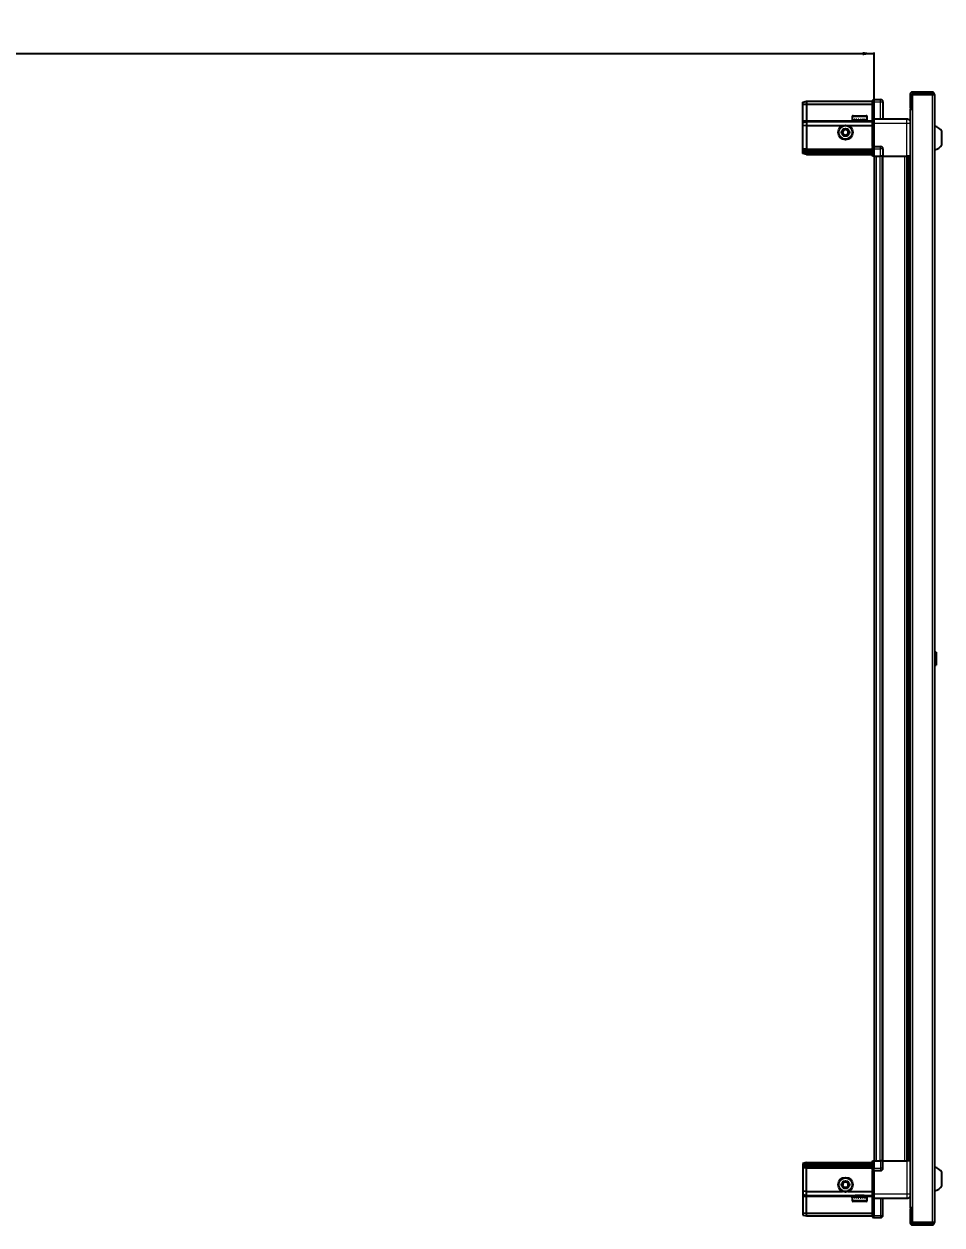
# Model space of a CAD drawing. Header units: millimetres. Extents: x 877 to 4274, y -1334 to 1780.
# Drawn here: x 2713 to 3522, y 649 to 1708 of the extents above; entities that cross this region are included whole.
import ezdxf

# ---------------------------------------------------------------- set-up
doc = ezdxf.new("R2010")
doc.units = ezdxf.units.MM
doc.layers.add('FORMAT', color=7, linetype='Continuous')
doc.styles.add('SLDTEXTSTYLE0', font='TXT', dxfattribs={"width": 0.75})
doc.dimstyles.new('SLDDIMSTYLE0', dxfattribs={"dimtxt": 20, "dimasz": 10, "dimexe": 0, "dimexo": 0.0625, "dimgap": 5, "dimtad": 2, "dimdec": 1, "dimrnd": 1e-09, "dimzin": 12, "dimdsep": 46, "dimtxsty": 'SLDTEXTSTYLE0', "dimsah": 1, "dimcen": 0.09, "dimadec": 0, "dimazin": 3, "dimtfac": 1, "dimtofl": 0, "dimtmove": 0, "dimatfit": 3, "dimfxl": 0, "dimfrac": 2, "dimtolj": 1, "dimtzin": 12, "dimarcsym": 0})

# ---------------------------------------------------------------- blocks, each defined once
blk = doc.blocks.new('_D_5')
at = {"layer": 'FORMAT'}
for p, q in [((1762.2, 1591.2), (1762.2, 1682.7)), ((1762.2, 1681.7), (3462.2, 1681.7)), ((3462.2, 1591.2), (3462.2, 1682.7))]:
    blk.add_line(p, q, dxfattribs=at)
for points in [[(1762.2, 1681.7), (1772.2, 1680.1), (1772.2, 1683.2)], [(3462.2, 1681.7), (3452.2, 1683.2), (3452.2, 1680.1)]]:
    blk.add_solid(points, dxfattribs=at)
at = {"layer": 'FORMAT', "insert": (2582.6, 1707.4), "char_height": 20, "attachment_point": 1, "style": 'SLDTEXTSTYLE0'}
blk.add_mtext('1700', dxfattribs=at)

msp = doc.modelspace()

# ---------------------------------------------------------------- linework, layer by layer
at = {"color": 7, "linetype": 'Continuous', "lineweight": 25}
for p, q in [((3494.05, 1645.56), (3494.05, 1633.16)), ((3495.55, 1645.56), (3495.55, 1633.16)), ((3496.05, 1632.66), (3496.05, 1645.56)), ((3496.05, 1645.56), (3513.45, 1645.56)), ((3513.45, 1647.66), (3496.15, 1647.66)), ((3513.45, 1646.16), (3496.15, 1646.16)), ((3513.45, 1646.16), (3513.45, 1647.66)), ((3513.45, 1645.56), (3515.55, 1645.56)), ((3515.55, 1645.56), (3515.55, 650.76)), ((3399.55, 1638.85), (3402.55, 1639.66)), ((3399.55, 1637), (3399.55, 1638.85)), ((3399.55, 1637), (3402.55, 1637.16)), ((3399.55, 1622.66), (3399.55, 1637)), ((3402.55, 1639.66), (3402.55, 1637.16)), ((3402.55, 1639.66), (3460.85, 1639.66)), ((3402.55, 1637.16), (3402.55, 1622.66)), ((3402.55, 1637.16), (3460.85, 1637.16)), ((3461.71, 1641.16), (3460.85, 1640.66)), ((3461.71, 1641.16), (3460.85, 1640.66)), ((3460.85, 1640.66), (3460.85, 1639.16)), ((3460.85, 1624.36), (3460.85, 1639.16)), ((3462.05, 1641.16), (3461.71, 1641.16)), ((3462.05, 1641.16), (3461.71, 1641.16)), ((3462.05, 1641.16), (3462.05, 1641.16)), ((3462.05, 1639.16), (3462.05, 1641.16)), ((3462.05, 1641.16), (3468.05, 1641.16)), ((3462.05, 1639.16), (3462.05, 1624.36)), ((3470.05, 1639.16), (3470.05, 1624.16)), ((3493.95, 1632.66), (3493.95, 663.66)), ((3493.95, 1632.66), (3496.05, 1632.66)), ((3494.05, 1633.16), (3495.55, 1633.16)), ((3399.55, 1620.85), (3399.55, 1622.66)), ((3399.55, 1620.85), (3402.55, 1621.66)), ((3399.55, 1617.83), (3399.55, 1620.85)), ((3402.55, 1622.66), (3402.55, 1621.66)), ((3402.55, 1621.66), (3402.55, 1618.16)), ((3402.55, 1621.66), (3460.85, 1621.66)), ((3443.05, 1626.06), (3443.05, 1623.16)), ((3443.05, 1623.16), (3443.09, 1623.16)), ((3443.21, 1623.66), (3443.09, 1623.66)), ((3443.09, 1623.66), (3443.09, 1623.16)), ((3443.09, 1623.16), (3443.21, 1623.16)), ((3443.21, 1623.66), (3443.21, 1623.16)), ((3443.21, 1623.16), (3443.62, 1623.16)), ((3443.96, 1623.66), (3443.62, 1623.66)), ((3443.62, 1623.66), (3443.62, 1623.16)), ((3443.62, 1623.16), (3443.96, 1623.16)), ((3443.85, 1626.86), (3455.25, 1626.86)), ((3443.96, 1623.66), (3443.96, 1623.16)), ((3443.96, 1623.16), (3444.73, 1623.16)), ((3445.25, 1623.66), (3444.73, 1623.66)), ((3444.73, 1623.66), (3444.73, 1623.16)), ((3444.73, 1623.16), (3445.25, 1623.16)), ((3445.15, 1623.16), (3445.15, 1623.06)), ((3445.15, 1623.06), (3453.95, 1623.06)), ((3445.25, 1623.66), (3445.25, 1623.16)), ((3445.25, 1623.16), (3446.31, 1623.16)), ((3445.55, 1622.66), (3446.24, 1622.18)), ((3445.55, 1622.66), (3453.55, 1622.66)), ((3446.24, 1622.18), (3445.55, 1621.69)), ((3445.55, 1621.69), (3445.55, 1621.66)), ((3445.55, 1621.69), (3453.55, 1621.69)), ((3446.24, 1622.18), (3452.86, 1622.18)), ((3446.97, 1623.66), (3446.31, 1623.66)), ((3446.31, 1623.66), (3446.31, 1623.16)), ((3446.31, 1623.16), (3446.97, 1623.16)), ((3446.97, 1623.66), (3446.97, 1623.16)), ((3446.97, 1623.16), (3448.21, 1623.16)), ((3448.94, 1623.66), (3448.21, 1623.66)), ((3448.21, 1623.66), (3448.21, 1623.16)), ((3448.21, 1623.16), (3448.64, 1623.16)), ((3448.64, 1623.66), (3448.64, 1623.16)), ((3448.94, 1623.66), (3448.94, 1623.16)), ((3448.94, 1623.16), (3450.24, 1623.16)), ((3450.97, 1623.66), (3450.24, 1623.66)), ((3450.24, 1623.66), (3450.24, 1623.16)), ((3450.51, 1623.66), (3450.51, 1623.16)), ((3450.51, 1623.16), (3450.97, 1623.16)), ((3450.97, 1623.66), (3450.97, 1623.16)), ((3450.97, 1623.16), (3452.2, 1623.16)), ((3452.86, 1623.66), (3452.2, 1623.66)), ((3452.2, 1623.66), (3452.2, 1623.16)), ((3452.2, 1623.16), (3452.86, 1623.16)), ((3452.86, 1623.66), (3452.86, 1623.16)), ((3452.86, 1623.16), (3453.91, 1623.16)), ((3452.86, 1622.18), (3453.55, 1622.66)), ((3453.55, 1621.69), (3452.86, 1622.18)), ((3453.55, 1621.66), (3453.55, 1621.69)), ((3454.43, 1623.66), (3453.91, 1623.66)), ((3453.91, 1623.66), (3453.91, 1623.16)), ((3453.91, 1623.16), (3454.43, 1623.16)), ((3453.95, 1623.06), (3453.95, 1623.16)), ((3454.43, 1623.66), (3454.43, 1623.16)), ((3454.43, 1623.16), (3455.18, 1623.16)), ((3455.52, 1623.66), (3455.18, 1623.66)), ((3455.18, 1623.66), (3455.18, 1623.16)), ((3455.18, 1623.16), (3455.52, 1623.16)), ((3455.52, 1623.66), (3455.52, 1623.16)), ((3455.52, 1623.16), (3455.91, 1623.16)), ((3456.02, 1623.66), (3455.91, 1623.66)), ((3455.91, 1623.66), (3455.91, 1623.16)), ((3455.91, 1623.16), (3456.02, 1623.16)), ((3456.02, 1623.66), (3456.02, 1623.16)), ((3456.02, 1623.16), (3456.05, 1623.16)), ((3456.05, 1623.16), (3456.05, 1626.06)), ((3460.85, 1624.16), (3460.85, 1624.36)), ((3462.05, 1624.16), (3460.85, 1624.16)), ((3460.85, 1620.16), (3460.85, 1624.16)), ((3462.05, 1624.36), (3462.05, 1624.16)), ((3462.05, 1624.16), (3462.05, 1620.16)), ((3462.05, 1624.16), (3491.05, 1624.16)), ((3402.55, 1618.16), (3399.55, 1617.83)), ((3399.55, 1597.66), (3399.55, 1617.83)), ((3402.55, 1618.16), (3402.55, 1597.66)), ((3402.55, 1618.16), (3434.55, 1618.16)), ((3439.55, 1618.16), (3460.85, 1618.16)), ((3460.85, 1599.86), (3460.85, 1620.16)), ((3462.05, 1620.16), (3462.05, 1599.86)), ((3522.15, 1601.16), (3522.15, 1613.16)), ((3460.85, 1599.66), (3460.85, 1599.86)), ((3462.05, 1599.66), (3460.85, 1599.66)), ((3460.85, 1599.66), (3460.85, 1598.98)), ((3462.05, 1599.86), (3462.05, 1599.66)), ((3462.05, 1597.66), (3462.05, 1599.66)), ((3462.05, 1599.66), (3468.05, 1599.66)), ((3462.05, 1597.66), (3462.05, 1599.66)), ((3399.55, 1595.85), (3399.55, 1597.66)), ((3402.55, 1596.66), (3399.55, 1595.85)), ((3399.55, 1595.11), (3399.55, 1595.85)), ((3402.55, 1595.66), (3399.55, 1595.11)), ((3399.55, 1594.61), (3399.55, 1595.11)), ((3399.55, 1593.46), (3399.55, 1594.61)), ((3402.55, 1594.16), (3399.55, 1594.61)), ((3402.55, 1592.66), (3399.55, 1593.46)), ((3402.55, 1597.66), (3402.55, 1596.66)), ((3402.55, 1596.66), (3402.55, 1595.66)), ((3402.55, 1596.66), (3460.85, 1596.66)), ((3402.55, 1595.66), (3402.55, 1594.16)), ((3402.55, 1595.66), (3460.85, 1595.66)), ((3402.55, 1594.16), (3460.85, 1594.16)), ((3402.55, 1594.16), (3402.55, 1592.66)), ((3402.55, 1592.66), (3460.85, 1592.66)), ((3460.85, 1591.16), (3460.85, 1598.98)), ((3461.71, 1591.16), (3460.85, 1591.16)), ((3461.71, 1597.66), (3461.71, 1591.16)), ((3462.05, 1591.16), (3461.71, 1591.16)), ((3462.05, 1597.66), (3462.05, 1591.16)), ((3462.05, 1591.16), (3468.05, 1591.16)), ((3462.2, 1591.16), (3462.2, 705.16)), ((3470.05, 1591.16), (3468.05, 1591.16)), ((3469.4, 1591.16), (3469.4, 705.16)), ((3470.05, 1597.66), (3470.05, 1591.16)), ((3470.05, 1591.16), (3491.05, 1591.16)), ((3492.07, 705.16), (3492.07, 1591.16)), ((3492.11, 705.16), (3492.11, 1591.16)), ((3493.9, 1591.16), (3493.9, 705.16)), ((3516.53, 1153.94), (3515.55, 1152.96)), ((3517.05, 1153.94), (3516.53, 1153.94)), ((3516.53, 1153.94), (3516.53, 1142.37)), ((3517.05, 1153.94), (3517.05, 1142.37)), ((3515.55, 1143.36), (3516.53, 1142.37)), ((3516.53, 1142.37), (3517.05, 1142.37)), ((3402.55, 703.66), (3399.55, 702.85)), ((3399.55, 702.85), (3399.55, 701.7)), ((3402.55, 702.16), (3399.55, 701.7)), ((3399.55, 701.7), (3399.55, 701.2)), ((3402.55, 700.66), (3399.55, 701.2)), ((3399.55, 701.2), (3399.55, 700.46)), ((3402.55, 699.66), (3399.55, 700.46)), ((3399.55, 700.46), (3399.55, 698.66)), ((3402.55, 702.16), (3402.55, 703.66)), ((3402.55, 703.66), (3460.85, 703.66)), ((3402.55, 700.66), (3402.55, 702.16)), ((3402.55, 702.16), (3460.85, 702.16)), ((3402.55, 700.66), (3460.85, 700.66)), ((3402.55, 699.66), (3402.55, 700.66)), ((3402.55, 699.66), (3460.85, 699.66)), ((3402.55, 698.66), (3402.55, 699.66)), ((3460.85, 697.34), (3460.85, 705.16)), ((3460.85, 705.16), (3461.71, 705.16)), ((3461.71, 705.16), (3461.71, 705.16)), ((3461.71, 705.16), (3461.71, 698.66)), ((3462.05, 705.16), (3461.71, 705.16)), ((3462.05, 705.16), (3462.05, 698.66)), ((3462.05, 705.16), (3462.05, 705.16)), ((3462.05, 705.16), (3468.05, 705.16)), ((3462.05, 705.16), (3462.05, 698.66)), ((3470.05, 705.16), (3468.05, 705.16)), ((3470.05, 698.66), (3470.05, 705.16)), ((3470.05, 705.16), (3491.05, 705.16)), ((3399.55, 698.66), (3399.55, 678.49)), ((3402.55, 678.16), (3402.55, 698.66)), ((3460.85, 697.34), (3460.85, 696.66)), ((3462.05, 696.66), (3460.85, 696.66)), ((3460.85, 696.46), (3460.85, 696.66)), ((3460.85, 676.16), (3460.85, 696.46)), ((3462.05, 696.66), (3462.05, 698.66)), ((3462.05, 696.66), (3462.05, 696.46)), ((3462.05, 696.66), (3468.05, 696.66)), ((3462.05, 696.46), (3462.05, 676.16)), ((3522.15, 683.16), (3522.15, 695.16)), ((3402.55, 678.16), (3399.55, 678.49)), ((3399.55, 678.49), (3399.55, 675.46)), ((3402.55, 678.16), (3434.55, 678.16)), ((3402.55, 674.66), (3402.55, 678.16)), ((3439.55, 678.16), (3460.85, 678.16)), ((3399.55, 675.46), (3402.55, 674.66)), ((3399.55, 675.46), (3399.55, 673.66)), ((3399.55, 673.66), (3399.55, 659.31)), ((3402.55, 674.66), (3460.85, 674.66)), ((3402.55, 673.66), (3402.55, 674.66)), ((3402.55, 659.16), (3402.55, 673.66)), ((3443.05, 673.16), (3443.05, 670.26)), ((3443.07, 673.16), (3443.05, 673.16)), ((3443.07, 672.66), (3443.07, 673.16)), ((3443.16, 673.16), (3443.07, 673.16)), ((3443.07, 672.66), (3443.16, 672.66)), ((3443.16, 672.66), (3443.16, 673.16)), ((3443.54, 673.16), (3443.16, 673.16)), ((3443.54, 672.66), (3443.54, 673.16)), ((3443.86, 673.16), (3443.54, 673.16)), ((3443.54, 672.66), (3443.86, 672.66)), ((3455.25, 669.46), (3443.85, 669.46)), ((3443.86, 672.66), (3443.86, 673.16)), ((3444.59, 673.16), (3443.86, 673.16)), ((3444.59, 672.66), (3444.59, 673.16)), ((3445.1, 673.16), (3444.59, 673.16)), ((3444.59, 672.66), (3445.1, 672.66)), ((3445.1, 672.66), (3445.1, 673.16)), ((3446.14, 673.16), (3445.1, 673.16)), ((3445.15, 673.26), (3445.15, 673.16)), ((3453.95, 673.26), (3445.15, 673.26)), ((3445.55, 674.66), (3445.55, 674.63)), ((3445.55, 674.63), (3446.24, 674.14)), ((3453.55, 674.63), (3445.55, 674.63)), ((3446.24, 674.14), (3445.55, 673.66)), ((3453.55, 673.66), (3445.55, 673.66)), ((3446.14, 672.66), (3446.14, 673.16)), ((3446.79, 673.16), (3446.14, 673.16)), ((3446.14, 672.66), (3446.79, 672.66)), ((3452.86, 674.14), (3446.24, 674.14)), ((3446.79, 672.66), (3446.79, 673.16)), ((3448.01, 673.16), (3446.79, 673.16)), ((3448.01, 672.66), (3448.01, 673.16)), ((3448.51, 673.16), (3448.01, 673.16)), ((3448.01, 672.66), (3448.74, 672.66)), ((3448.51, 672.66), (3448.51, 673.16)), ((3448.74, 672.66), (3448.74, 673.16)), ((3450.04, 673.16), (3448.74, 673.16)), ((3450.04, 672.66), (3450.04, 673.16)), ((3450.04, 672.66), (3450.77, 672.66)), ((3450.38, 672.66), (3450.38, 673.16)), ((3450.77, 673.16), (3450.38, 673.16)), ((3450.77, 672.66), (3450.77, 673.16)), ((3452.02, 673.16), (3450.77, 673.16)), ((3452.02, 672.66), (3452.02, 673.16)), ((3452.69, 673.16), (3452.02, 673.16)), ((3452.02, 672.66), (3452.69, 672.66)), ((3452.69, 672.66), (3452.69, 673.16)), ((3453.76, 673.16), (3452.69, 673.16)), ((3452.86, 674.14), (3453.55, 674.63)), ((3453.55, 673.66), (3452.86, 674.14)), ((3453.55, 674.63), (3453.55, 674.66)), ((3453.76, 672.66), (3453.76, 673.16)), ((3454.29, 673.16), (3453.76, 673.16)), ((3453.76, 672.66), (3454.29, 672.66)), ((3453.95, 673.16), (3453.95, 673.26)), ((3454.29, 672.66), (3454.29, 673.16)), ((3455.08, 673.16), (3454.29, 673.16)), ((3455.08, 672.66), (3455.08, 673.16)), ((3455.43, 673.16), (3455.08, 673.16)), ((3455.08, 672.66), (3455.43, 672.66)), ((3455.43, 672.66), (3455.43, 673.16)), ((3455.86, 673.16), (3455.43, 673.16)), ((3455.86, 672.66), (3455.86, 673.16)), ((3456, 673.16), (3455.86, 673.16)), ((3455.86, 672.66), (3456, 672.66)), ((3456, 672.66), (3456, 673.16)), ((3456.05, 673.16), (3456, 673.16)), ((3456.05, 670.26), (3456.05, 673.16)), ((3460.85, 672.16), (3460.85, 676.16)), ((3462.05, 672.16), (3460.85, 672.16)), ((3460.85, 671.96), (3460.85, 672.16)), ((3460.85, 657.16), (3460.85, 671.96)), ((3462.05, 676.16), (3462.05, 672.16)), ((3462.05, 672.16), (3462.05, 671.96)), ((3462.05, 672.16), (3491.05, 672.16)), ((3462.05, 671.96), (3462.05, 657.16)), ((3462.05, 671.96), (3462.05, 657.16)), ((3470.05, 657.16), (3470.05, 672.16)), ((3399.55, 659.31), (3402.55, 659.16)), ((3399.55, 659.31), (3399.55, 657.46)), ((3399.55, 657.46), (3402.55, 656.66)), ((3402.55, 659.16), (3460.85, 659.16)), ((3402.55, 656.66), (3402.55, 659.16)), ((3402.55, 656.66), (3460.85, 656.66)), ((3460.85, 657.16), (3460.85, 655.66)), ((3462.05, 655.16), (3462.05, 657.16)), ((3496.05, 663.66), (3493.95, 663.66)), ((3494.05, 663.16), (3495.55, 663.16)), ((3494.05, 663.16), (3494.05, 650.76)), ((3495.55, 663.16), (3495.55, 650.76)), ((3496.05, 650.76), (3496.05, 663.66)), ((3460.85, 655.66), (3461.71, 655.16)), ((3462.05, 655.16), (3461.71, 655.16)), ((3462.05, 655.16), (3468.05, 655.16)), ((3513.45, 650.76), (3496.05, 650.76)), ((3496.15, 650.16), (3513.45, 650.16)), ((3496.15, 648.66), (3513.45, 648.66)), ((3515.55, 650.76), (3513.45, 650.76)), ((3513.45, 650.16), (3513.45, 648.66))]:
    msp.add_line(p, q, dxfattribs=at)
at = {"color": 8, "linetype": 'Continuous', "lineweight": 18}
for p, q in [((3495.55, 1645.56), (3494.05, 1645.56)), ((3496.15, 1646.16), (3496.15, 1647.66)), ((3513.45, 1645.56), (3513.45, 650.76)), ((3462.05, 1639.16), (3460.85, 1639.16)), ((3462.05, 1639.16), (3468.05, 1639.16)), ((3468.05, 1639.16), (3468.05, 1641.16)), ((3468.05, 1624.16), (3468.05, 1639.16)), ((3468.05, 1639.16), (3470.05, 1639.16)), ((3496.05, 1632.66), (3496.05, 663.66)), ((3399.55, 1622.66), (3402.55, 1622.66)), ((3402.55, 1622.66), (3445.55, 1622.66)), ((3443.05, 1626.06), (3456.05, 1626.06)), ((3453.55, 1622.66), (3460.85, 1622.66)), ((3460.85, 1624.36), (3462.05, 1624.36)), ((3462.05, 1620.16), (3460.85, 1620.16)), ((3462.05, 1620.16), (3491.05, 1620.16)), ((3491.05, 1591.16), (3491.05, 1620.16)), ((3460.85, 1599.86), (3462.05, 1599.86)), ((3468.05, 1597.66), (3468.05, 1599.66)), ((3402.55, 1597.66), (3399.55, 1597.66)), ((3402.55, 1597.66), (3460.85, 1597.66)), ((3462.05, 1597.66), (3461.71, 1597.66)), ((3462.05, 1597.66), (3468.05, 1597.66)), ((3464.2, 1591.16), (3464.2, 705.16)), ((3467.4, 1591.16), (3467.4, 705.16)), ((3468.05, 1591.16), (3468.05, 1597.66)), ((3470.05, 1597.66), (3468.05, 1597.66)), ((3470.05, 1591.16), (3470.05, 705.16)), ((3489.45, 705.16), (3489.45, 1591.16)), ((3490.86, 1591.16), (3490.86, 705.16)), ((3493.31, 705.16), (3493.31, 1591.16)), ((3462.05, 705.16), (3461.71, 705.16)), ((3468.05, 705.16), (3468.05, 698.66)), ((3491.05, 705.16), (3491.05, 676.16)), ((3402.55, 698.66), (3399.55, 698.66)), ((3402.55, 698.66), (3460.85, 698.66)), ((3462.05, 696.46), (3460.85, 696.46)), ((3462.05, 698.66), (3461.71, 698.66)), ((3462.05, 698.66), (3468.05, 698.66)), ((3470.05, 698.66), (3468.05, 698.66)), ((3468.05, 698.66), (3468.05, 696.66)), ((3399.55, 673.66), (3402.55, 673.66)), ((3402.55, 673.66), (3445.55, 673.66)), ((3456.05, 670.26), (3443.05, 670.26)), ((3453.55, 673.66), (3460.85, 673.66)), ((3462.05, 676.16), (3460.85, 676.16)), ((3462.05, 671.96), (3460.85, 671.96)), ((3462.05, 676.16), (3491.05, 676.16)), ((3468.05, 672.16), (3468.05, 657.16)), ((3462.05, 657.16), (3460.85, 657.16)), ((3462.05, 657.16), (3468.05, 657.16)), ((3468.05, 657.16), (3470.05, 657.16)), ((3468.05, 657.16), (3468.05, 655.16)), ((3495.55, 650.76), (3494.05, 650.76)), ((3496.15, 650.16), (3496.15, 648.66))]:
    msp.add_line(p, q, dxfattribs=at)
at = {"color": 7, "linetype": 'Continuous', "lineweight": 25}
for centre, radius in [((3437.05, 1612.16), 6.5), ((3437.05, 1612.16), 3.46), ((3437.05, 684.16), 6.5), ((3437.05, 684.16), 3.46)]:
    msp.add_circle(centre, radius, dxfattribs=at)
at = {"color": 8, "linetype": 'Continuous', "lineweight": 18}
for centre in [(3437.05, 1612.16), (3437.05, 684.16)]:
    msp.add_circle(centre, 5.7, dxfattribs=at)
at = {"color": 7, "linetype": 'Continuous', "lineweight": 25}
for centre, radius, start, end in [((3496.15, 1645.56), 2.1, 90, 180), ((3496.15, 1645.56), 0.6, 90, 180), ((3513.45, 1645.56), 2.1, 0, 90), ((3513.45, 1645.56), 0.6, 0, 90), ((3468.05, 1639.16), 2, 360, 90), ((3443.85, 1626.06), 0.8, 90, 180), ((3445.15, 1622.66), 0.4, 0, 90), ((3453.95, 1622.66), 0.4, 90, 180), ((3455.25, 1626.06), 0.8, 0, 90), ((3437.05, 1612.16), 2.5, 120.74103, 180.74103), ((3437.05, 1612.16), 2.5, 180.74103, 240.74103), ((3437.05, 1612.16), 2.5, 60.74103, 120.74103), ((3437.05, 1612.16), 2.5, 240.74103, 300.74103), ((3437.05, 1612.16), 2.5, 0.74103, 60.74103), ((3437.05, 1612.16), 2.5, 300.74103, 0.74103), ((3512.52, 1606.13), 11.91, 36.1266, 75.29965), ((3468.05, 1597.66), 2, 0, 90), ((3512.52, 1608.18), 11.91, 284.70035, 323.8734), ((3512.52, 688.13), 11.91, 36.1266, 75.29965), ((3468.05, 698.66), 2, 270, 0), ((3437.05, 684.16), 2.5, 155.91157, 215.91157), ((3437.05, 684.16), 2.5, 95.91157, 155.91157), ((3437.05, 684.16), 2.5, 215.91157, 275.91157), ((3437.05, 684.16), 2.5, 35.91157, 95.91157), ((3437.05, 684.16), 2.5, 275.91157, 335.91157), ((3437.05, 684.16), 2.5, 335.91157, 35.91157), ((3512.52, 690.18), 11.91, 284.70035, 323.8734), ((3443.85, 670.26), 0.8, 180, 270), ((3445.15, 673.66), 0.4, 270, 0), ((3453.95, 673.66), 0.4, 180, 270), ((3455.25, 670.26), 0.8, 270, 0), ((3468.05, 657.16), 2, 270, 0), ((3496.15, 650.76), 2.1, 180, 270), ((3496.15, 650.76), 0.6, 180, 270), ((3513.45, 650.76), 0.6, 270, 0), ((3513.45, 650.76), 2.1, 270, 0)]:
    msp.add_arc(centre, radius, start, end, dxfattribs=at)
for centre, start_param, end_param in [((3458.25, 1597.66), 0, 0.7227342), ((3458.25, 698.66), 5.5604511, 6.2831853)]:
    msp.add_ellipse(centre, major_axis=(3.46, 0), ratio=0.5773503, start_param=start_param, end_param=end_param, dxfattribs=at)
for points, knots in [([(3491.05, 1624.16), (3491.49, 1624.11), (3492.17, 1624.04), (3492.98, 1623.6), (3493.53, 1623.17), (3493.81, 1622.79), (3493.95, 1622.61)], [0, 0, 0, 0, 0.3842982, 0.5911726, 0.8024372, 1, 1, 1, 1]), ([(3434.53, 1613.57), (3434.97, 1613.83), (3435.8, 1614.33), (3436.63, 1614.82), (3437.01, 1615.05)], [0, 0, 0, 0, 0.53468586, 1, 1, 1, 1]), ([(3434.57, 1610.68), (3434.57, 1610.81), (3434.56, 1611.41), (3434.54, 1612.4), (3434.53, 1613.22), (3434.53, 1613.57)], [0, 0, 0, 0, 0.1331247, 0.6370994, 1, 1, 1, 1]), ([(3437.09, 1609.27), (3436.64, 1609.52), (3435.79, 1610), (3434.96, 1610.46), (3434.57, 1610.68)], [0, 0, 0, 0, 0.5346859, 1, 1, 1, 1]), ([(3437.01, 1615.05), (3437.46, 1614.79), (3438.3, 1614.32), (3439.14, 1613.85), (3439.53, 1613.63)], [0, 0, 0, 0, 0.5346859, 1, 1, 1, 1]), ([(3439.57, 1610.75), (3439.12, 1610.48), (3438.29, 1609.99), (3437.47, 1609.5), (3437.09, 1609.27)], [0, 0, 0, 0, 0.5346859, 1, 1, 1, 1]), ([(3439.53, 1613.63), (3439.53, 1613.29), (3439.54, 1612.47), (3439.56, 1611.47), (3439.57, 1610.87), (3439.57, 1610.75)], [0, 0, 0, 0, 0.36290056, 0.86687533, 1, 1, 1, 1]), ([(3493.9, 1591.16), (3493.86, 1591.16), (3493.64, 1591.16), (3492.92, 1591.16), (3491.96, 1591.16), (3491.31, 1591.16), (3491.05, 1591.16)], [0, 0, 0, 0, 0.07170733, 0.42097906, 0.77025079, 1, 1, 1, 1]), ([(3493.9, 705.16), (3493.86, 705.16), (3493.64, 705.16), (3492.92, 705.16), (3491.96, 705.16), (3491.31, 705.16), (3491.05, 705.16)], [0, 0, 0, 0, 0.0717073, 0.4209791, 0.7702508, 1, 1, 1, 1]), ([(3434.18, 683.86), (3434.39, 684.33), (3434.78, 685.21), (3435.17, 686.09), (3435.36, 686.5)], [0, 0, 0, 0, 0.5346859, 1, 1, 1, 1]), ([(3435.87, 681.52), (3435.57, 681.94), (3435, 682.72), (3434.44, 683.5), (3434.18, 683.86)], [0, 0, 0, 0, 0.5346859, 1, 1, 1, 1]), ([(3435.36, 686.5), (3435.7, 686.53), (3436.52, 686.62), (3437.51, 686.72), (3438.1, 686.78), (3438.23, 686.79)], [0, 0, 0, 0, 0.36290056, 0.86687533, 1, 1, 1, 1]), ([(3438.74, 681.82), (3438.62, 681.81), (3438.02, 681.75), (3437.03, 681.64), (3436.21, 681.56), (3435.87, 681.52)], [0, 0, 0, 0, 0.13312467, 0.63709944, 1, 1, 1, 1]), ([(3438.23, 686.79), (3438.53, 686.38), (3439.09, 685.6), (3439.66, 684.82), (3439.92, 684.46)], [0, 0, 0, 0, 0.5346859, 1, 1, 1, 1]), ([(3439.92, 684.46), (3439.71, 683.99), (3439.32, 683.1), (3438.92, 682.23), (3438.74, 681.82)], [0, 0, 0, 0, 0.5346859, 1, 1, 1, 1]), ([(3491.05, 672.16), (3491.49, 672.21), (3492.17, 672.28), (3492.98, 672.71), (3493.53, 673.15), (3493.81, 673.53), (3493.95, 673.71)], [0, 0, 0, 0, 0.3842982, 0.5911726, 0.8024372, 1, 1, 1, 1])]:
    msp.add_open_spline(points, degree=3, knots=knots, dxfattribs=at)
at = {"color": 8, "linetype": 'Continuous', "lineweight": 18}
for points in [[(3491.05, 1620.16), (3491.05, 1620.68), (3491.05, 1621.73), (3491.05, 1623.05), (3491.05, 1623.98), (3491.05, 1624.1), (3491.05, 1624.16)], [(3491.05, 676.16), (3491.05, 675.63), (3491.05, 674.59), (3491.05, 673.26), (3491.05, 672.34), (3491.05, 672.22), (3491.05, 672.16)]]:
    msp.add_open_spline(points, degree=3, dxfattribs=at)
for points, knots in [([(3491.05, 1620.16), (3491.49, 1620.16), (3492.17, 1620.16), (3492.98, 1620.16), (3493.53, 1620.16), (3493.81, 1620.16), (3493.95, 1620.16)], [0, 0, 0, 0, 0.38429816, 0.59117259, 0.8024372, 1, 1, 1, 1]), ([(3491.05, 676.16), (3491.49, 676.16), (3492.17, 676.16), (3492.98, 676.16), (3493.53, 676.16), (3493.81, 676.16), (3493.95, 676.16)], [0, 0, 0, 0, 0.3842982, 0.5911726, 0.8024372, 1, 1, 1, 1])]:
    msp.add_open_spline(points, degree=3, knots=knots, dxfattribs=at)

# ---------------------------------------------------------------- dimensions: what is measured, and where the dimension line sits
at = {"layer": 'FORMAT'}
dim = msp.add_linear_dim(base=(3462.2, 1681.66), p1=(1762.2, 1591.16), p2=(3462.2, 1591.16), angle=0, dimstyle='SLDDIMSTYLE0', dxfattribs=at)
dim.commit()
dim.dimension.update_dxf_attribs({"geometry": '_D_5', "text_midpoint": (2612.2, 1681.66), "dimtype": 160})

doc.saveas('drawing.dxf')
